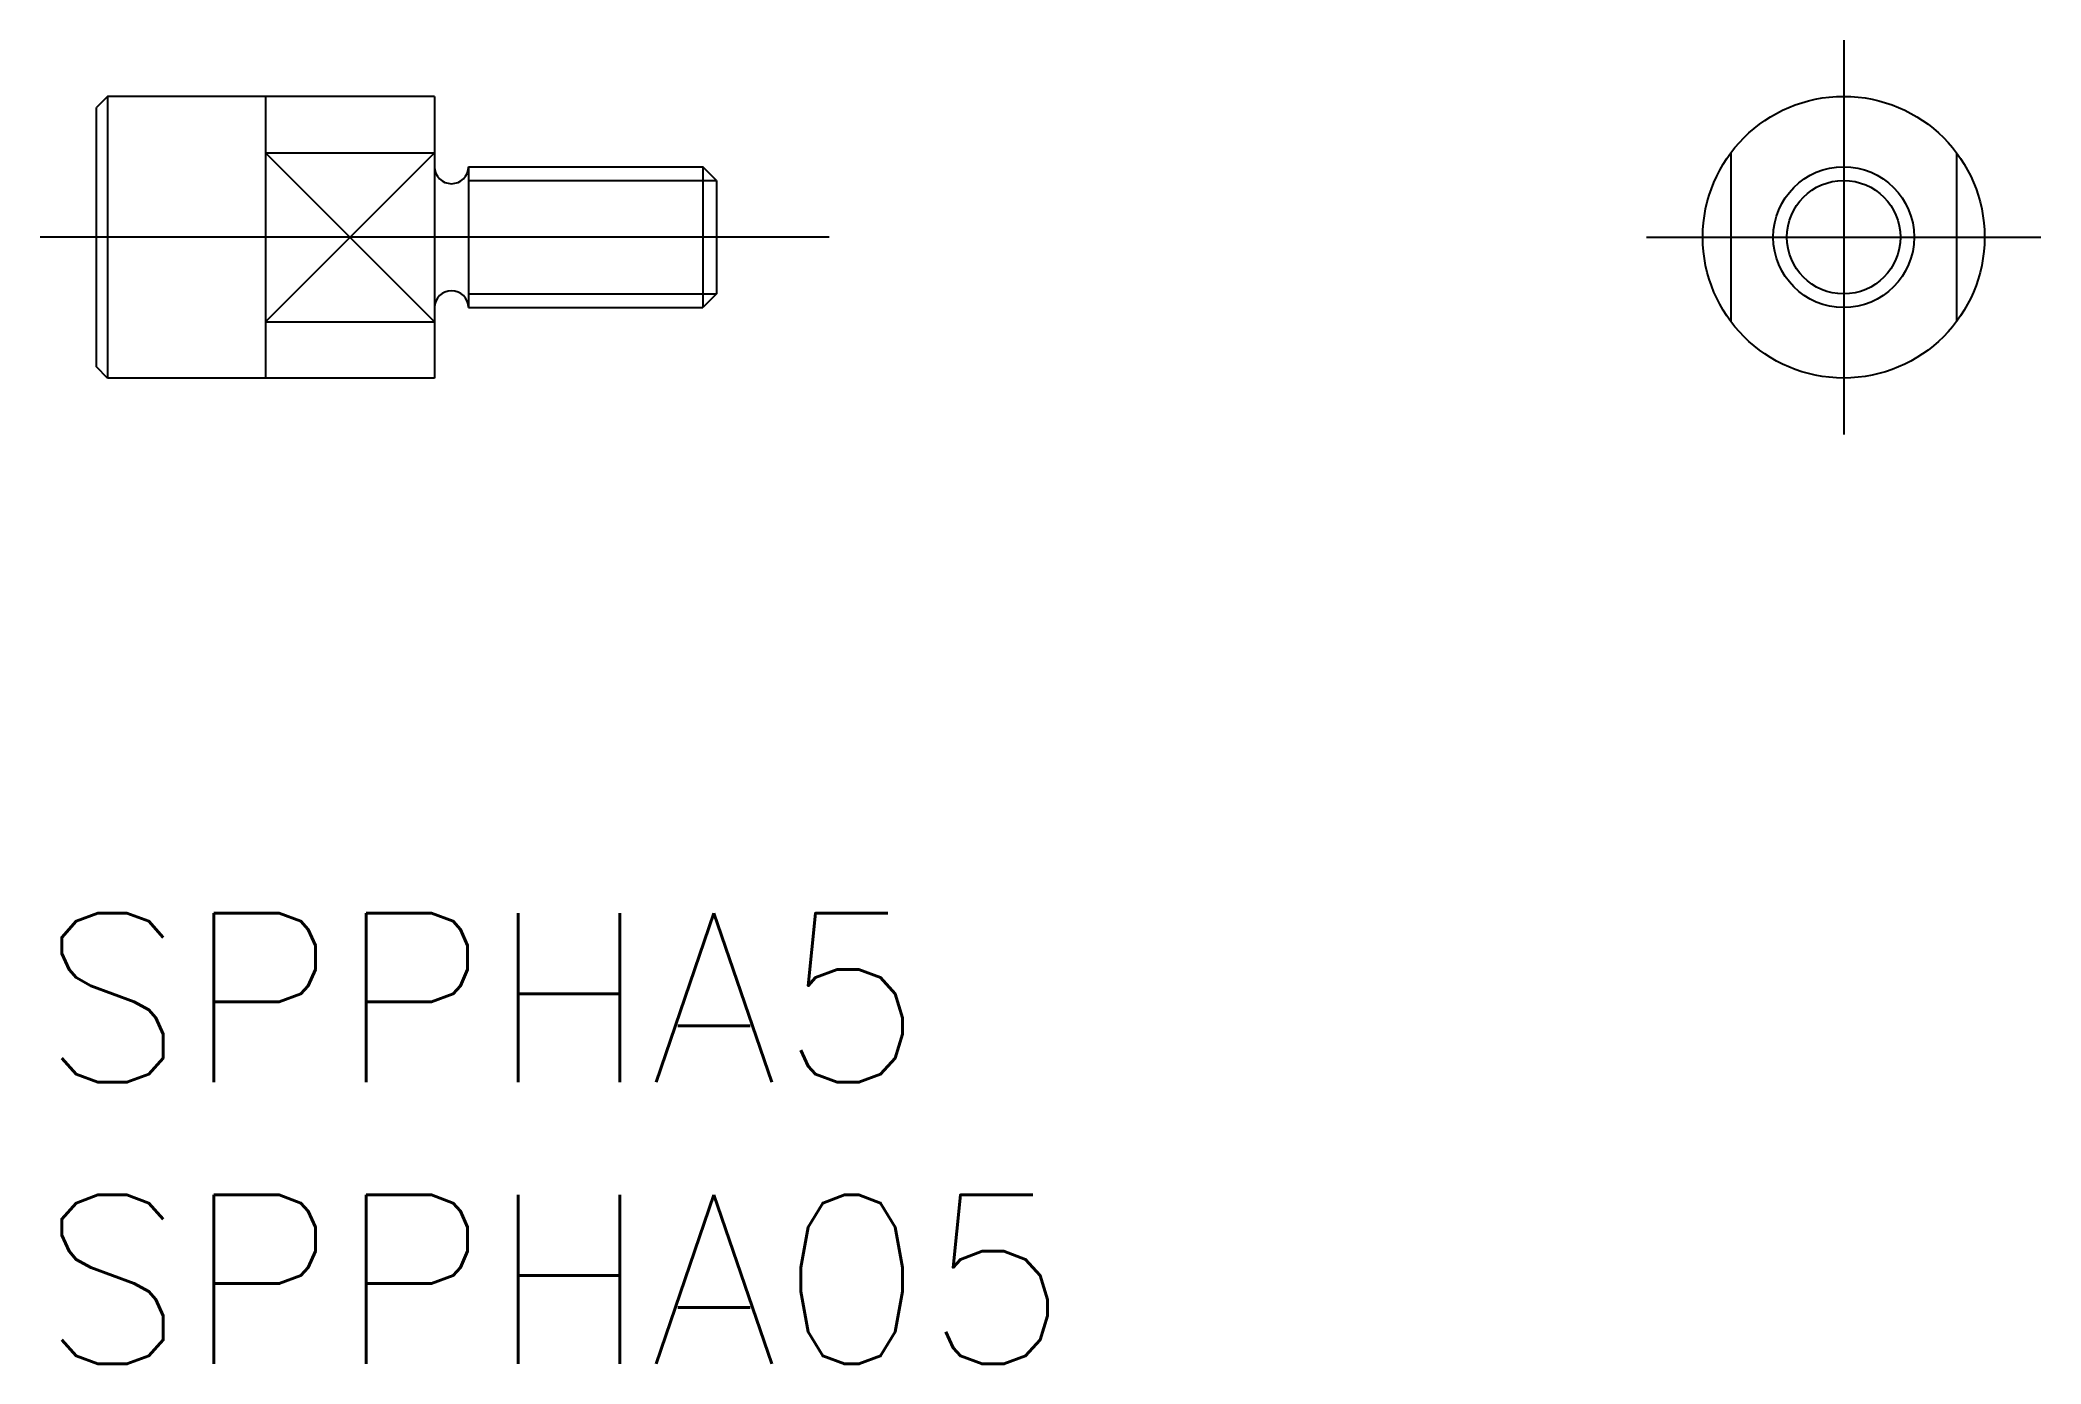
# Model space of a CAD drawing. Extents: x -32 to 3.5, y -20 to 3.5.
import ezdxf

# ---------------------------------------------------------------- set-up
doc = ezdxf.new("R2010")
doc.units = 0
doc.linetypes.add('CENTER', pattern=[50.8, 31.75, -6.35, 6.35, -6.35])
doc.layers.get('0').update_dxf_attribs({"linetype": 'CONTINUOUS'})
doc.layers.add('CENTER', color=1, linetype='CENTER')
doc.styles.get("Standard").update_dxf_attribs({"font": 'txt.shx', "height": 3, "bigfont": 'bigfont.shx'})

# ---------------------------------------------------------------- blocks, each defined once
blk = doc.blocks.new('*U9')
at = {"color": 7, "linetype": 'CONTINUOUS'}
blk.add_text('SPPHA5', height=3, dxfattribs=at).set_placement((-32, -15))
blk = doc.blocks.new('*U10')
at = {"color": 7, "linetype": 'CONTINUOUS'}
blk.add_text('SPPHA05', height=3, dxfattribs=at).set_placement((-32, -20))

msp = doc.modelspace()

# ---------------------------------------------------------------- linework, layer by layer
at = {"color": 7, "linetype": 'CONTINUOUS'}
for p, q in [((-30.8, 2.5), (-31, 2.3)), ((-30.8, 2.5), (-30.8, -2.5)), ((-25, 2.5), (-30.8, 2.5)), ((-28, 2.5), (-28, -2.5)), ((-25, 2.5), (-25, -2.5)), ((-31, -2.3), (-31, 2.3)), ((-28, 1.5), (-25, 1.5)), ((-2, 1.5), (-2, -1.5)), ((2, 1.5), (2, -1.5)), ((-24.4, 1.25), (-24.4, -1.25)), ((-24.4, 1.25), (-20.2435, 1.25)), ((-20, 1.0065), (-20.2435, 1.25)), ((-20.2435, 1.25), (-20.2435, -1.25)), ((-20, 1.0065), (-20, -1.0065)), ((-20, -1.0065), (-20.2435, -1.25)), ((-24.4, -1.25), (-20.2435, -1.25)), ((-28, -1.5), (-25, -1.5)), ((-30.8, -2.5), (-31, -2.3)), ((-25, -2.5), (-30.8, -2.5))]:
    msp.add_line(p, q, dxfattribs=at)
at = {"color": 3, "linetype": 'CONTINUOUS'}
for p, q in [((-28, 1.5), (-25, -1.5)), ((-25, 1.5), (-28, -1.5)), ((-24.4, 1.0065), (-20, 1.0065)), ((-24.4, -1.0065), (-20, -1.0065))]:
    msp.add_line(p, q, dxfattribs=at)
at = {"color": 7, "linetype": 'CONTINUOUS'}
for radius in [2.5, 1.25]:
    msp.add_circle((0, 0), radius, dxfattribs=at)
at = {"color": 3, "linetype": 'CONTINUOUS'}
msp.add_circle((0, 0), 1.0065, dxfattribs=at)
at = {"color": 7, "linetype": 'CONTINUOUS'}
for centre, start, end in [((-24.7, 1.25), 180, 0), ((-24.7, -1.25), 0, 180)]:
    msp.add_arc(centre, 0.3, start, end, dxfattribs=at)
at = {"layer": 'CENTER', "color": 1, "linetype": 'CENTER'}
for p, q in [((0, 3.5), (0, -3.5)), ((-18, 0), (-32, 0)), ((-3.5, 0), (3.5, 0))]:
    msp.add_line(p, q, dxfattribs=at)

# ---------------------------------------------------------------- block references
at = {"color": 7, "linetype": 'CONTINUOUS'}
for name in ['*U9', '*U10']:
    msp.add_blockref(name, (0, 0), dxfattribs=at)

doc.saveas('drawing.dxf')
